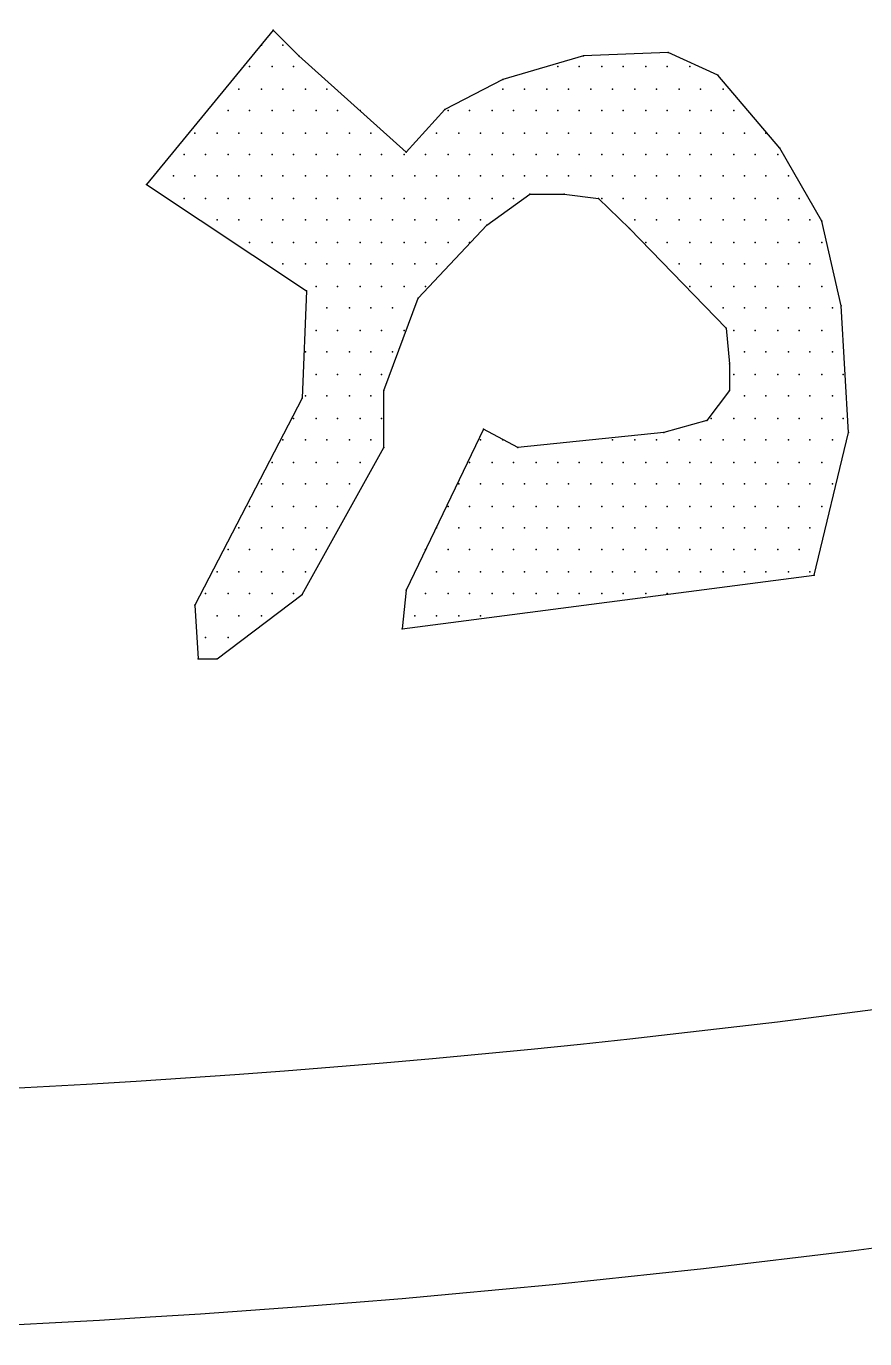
# Model space of a CAD drawing. Extents: x 199580 to 199930, y 645370 to 645670.
# Drawn here: x 199648.068 to 199649.717, y 645635.655 to 645638.237 of the extents above; entities that cross this region are included whole.
import ezdxf

# ---------------------------------------------------------------- set-up
doc = ezdxf.new("R2010")
doc.units = 0
doc.header["$LTSCALE"] = 0.2
doc.layers.add('KOTERET', color=1, linetype='Continuous')

msp = doc.modelspace()

# ---------------------------------------------------------------- linework, layer by layer
at = {"layer": 'KOTERET', "color": 1, "linetype": 'Continuous'}
for points in [[(199654.9932, 645650.0129, 0.06433), (199649.8966, 645651.419, 0.055067), (199645.3679, 645651.5541, 0.081051), (199640.018, 645650.4542, 0.05642), (199636.6294, 645648.7018, 0.170965), (199634.0241, 645645.6637, 0.076819), (199633.6272, 645643.867, 0.118306), (199634.2627, 645641.1287, 0.129737), (199636.2937, 645638.8211, 0.070189), (199640.2692, 645636.7267, 0.047922), (199643.2503, 645635.9688, 0.049022), (199647.5172, 645635.6626, 0.072792), (199653.7581, 645636.7436, 0.1248), (199657.8581, 645638.9858, 0.103709), (199660.1109, 645642.1717, 0.036886), (199660.2755, 645642.8705, 0.106536), (199660.1615, 645644.9205, 0.106243), (199658.1347, 645648.0156, 0.106919), (199654.9932, 645650.0129)], [(199643.3263, 645636.4269, 0.049045), (199647.5045, 645636.1271, 0.072972), (199653.6272, 645637.1912, 0.125195), (199657.5415, 645639.3257, 0.103069), (199659.6759, 645642.3342, 0.035565), (199659.8174, 645642.9444, 0.105225), (199659.7203, 645644.777, 0.105504), (199657.8096, 645647.6863, 0.107235), (199654.8243, 645649.5822, 0.064474), (199649.8311, 645650.9587, 0.055181), (199645.3953, 645651.0918, 0.081162), (199640.1847, 645650.0213, 0.05669), (199636.8743, 645648.307, 0.171614), (199634.4569, 645645.4969, 0.076301), (199634.0916, 645643.8501, 0.117637), (199634.6786, 645641.3377, 0.130118), (199636.5597, 645639.2032, 0.070334), (199640.4275, 645637.1637, 0.047983), (199643.3263, 645636.4269)]]:
    msp.add_lwpolyline(points, format="xyb", dxfattribs=at)
at = {"layer": 'KOTERET', "color": 2, "linetype": 'Continuous'}
for points in [[(199648.5538, 645638.2299), (199648.3047, 645637.9259)], [(199648.6045, 645638.1793), (199648.5538, 645638.2299)], [(199648.5306, 645638.2004), (199648.5306, 645638.2004)], [(199648.5728, 645638.2004), (199648.5728, 645638.2004)], [(199648.8156, 645637.9893), (199648.6045, 645638.1793)], [(199649.164, 645638.1793), (199649.0056, 645638.1328)], [(199649.3307, 645638.1856), (199649.164, 645638.1793)], [(199649.4279, 645638.1413), (199649.3307, 645638.1856)], [(199648.5074, 645638.1582), (199648.5074, 645638.1582)], [(199648.5517, 645638.1582), (199648.5517, 645638.1582)], [(199648.5939, 645638.1582), (199648.5939, 645638.1582)], [(199649.1133, 645638.1582), (199649.1133, 645638.1582)], [(199649.1555, 645638.1582), (199649.1555, 645638.1582)], [(199649.1998, 645638.1582), (199649.1998, 645638.1582)], [(199649.2421, 645638.1582), (199649.2421, 645638.1582)], [(199649.2864, 645638.1582), (199649.2864, 645638.1582)], [(199649.3286, 645638.1582), (199649.3286, 645638.1582)], [(199649.373, 645638.1582), (199649.373, 645638.1582)], [(199649.5503, 645637.9977), (199649.4279, 645638.1413)], [(199648.4862, 645638.1138), (199648.4862, 645638.1138)], [(199648.5306, 645638.1138), (199648.5306, 645638.1138)], [(199648.5728, 645638.1138), (199648.5728, 645638.1138)], [(199648.6171, 645638.1138), (199648.6171, 645638.1138)], [(199648.6594, 645638.1138), (199648.6594, 645638.1138)], [(199649.0056, 645638.1328), (199648.8916, 645638.0737)], [(199649.0056, 645638.1138), (199649.0056, 645638.1138)], [(199649.0478, 645638.1138), (199649.0478, 645638.1138)], [(199649.0922, 645638.1138), (199649.0922, 645638.1138)], [(199649.1344, 645638.1138), (199649.1344, 645638.1138)], [(199649.1787, 645638.1138), (199649.1787, 645638.1138)], [(199649.221, 645638.1138), (199649.221, 645638.1138)], [(199649.2653, 645638.1138), (199649.2653, 645638.1138)], [(199649.3075, 645638.1138), (199649.3075, 645638.1138)], [(199649.3519, 645638.1138), (199649.3519, 645638.1138)], [(199649.3941, 645638.1138), (199649.3941, 645638.1138)], [(199649.4384, 645638.1138), (199649.4384, 645638.1138)], [(199648.4651, 645638.0716), (199648.4651, 645638.0716)], [(199648.5074, 645638.0716), (199648.5074, 645638.0716)], [(199648.5517, 645638.0716), (199648.5517, 645638.0716)], [(199648.5939, 645638.0716), (199648.5939, 645638.0716)], [(199648.6383, 645638.0716), (199648.6383, 645638.0716)], [(199648.6805, 645638.0716), (199648.6805, 645638.0716)], [(199648.7248, 645638.0716), (199648.7248, 645638.0716)], [(199648.8916, 645638.0737), (199648.8156, 645637.9893)], [(199648.8979, 645638.0716), (199648.8979, 645638.0716)], [(199648.9402, 645638.0716), (199648.9402, 645638.0716)], [(199648.9845, 645638.0716), (199648.9845, 645638.0716)], [(199649.0267, 645638.0716), (199649.0267, 645638.0716)], [(199649.0711, 645638.0716), (199649.0711, 645638.0716)], [(199649.1133, 645638.0716), (199649.1133, 645638.0716)], [(199649.1555, 645638.0716), (199649.1555, 645638.0716)], [(199649.1998, 645638.0716), (199649.1998, 645638.0716)], [(199649.2421, 645638.0716), (199649.2421, 645638.0716)], [(199649.2864, 645638.0716), (199649.2864, 645638.0716)], [(199649.3286, 645638.0716), (199649.3286, 645638.0716)], [(199649.373, 645638.0716), (199649.373, 645638.0716)], [(199649.4152, 645638.0716), (199649.4152, 645638.0716)], [(199649.4595, 645638.0716), (199649.4595, 645638.0716)], [(199648.3997, 645638.0273), (199648.3997, 645638.0273)], [(199648.444, 645638.0273), (199648.444, 645638.0273)], [(199648.4862, 645638.0273), (199648.4862, 645638.0273)], [(199648.5306, 645638.0273), (199648.5306, 645638.0273)], [(199648.5728, 645638.0273), (199648.5728, 645638.0273)], [(199648.6171, 645638.0273), (199648.6171, 645638.0273)], [(199648.6594, 645638.0273), (199648.6594, 645638.0273)], [(199648.7037, 645638.0273), (199648.7037, 645638.0273)], [(199648.7459, 645638.0273), (199648.7459, 645638.0273)], [(199648.8747, 645638.0273), (199648.8747, 645638.0273)], [(199648.919, 645638.0273), (199648.919, 645638.0273)], [(199648.9613, 645638.0273), (199648.9613, 645638.0273)], [(199649.0056, 645638.0273), (199649.0056, 645638.0273)], [(199649.0478, 645638.0273), (199649.0478, 645638.0273)], [(199649.0922, 645638.0273), (199649.0922, 645638.0273)], [(199649.1344, 645638.0273), (199649.1344, 645638.0273)], [(199649.1787, 645638.0273), (199649.1787, 645638.0273)], [(199649.221, 645638.0273), (199649.221, 645638.0273)], [(199649.2653, 645638.0273), (199649.2653, 645638.0273)], [(199649.3075, 645638.0273), (199649.3075, 645638.0273)], [(199649.3519, 645638.0273), (199649.3519, 645638.0273)], [(199649.3941, 645638.0273), (199649.3941, 645638.0273)], [(199649.4384, 645638.0273), (199649.4384, 645638.0273)], [(199649.4806, 645638.0273), (199649.4806, 645638.0273)], [(199649.5229, 645638.0273), (199649.5229, 645638.0273)], [(199648.3786, 645637.985), (199648.3786, 645637.985)], [(199648.4208, 645637.985), (199648.4208, 645637.985)], [(199648.4651, 645637.985), (199648.4651, 645637.985)], [(199648.5074, 645637.985), (199648.5074, 645637.985)], [(199648.5517, 645637.985), (199648.5517, 645637.985)], [(199648.5939, 645637.985), (199648.5939, 645637.985)], [(199648.6383, 645637.985), (199648.6383, 645637.985)], [(199648.6805, 645637.985), (199648.6805, 645637.985)], [(199648.7248, 645637.985), (199648.7248, 645637.985)], [(199648.767, 645637.985), (199648.767, 645637.985)], [(199648.8114, 645637.985), (199648.8114, 645637.985)], [(199648.8536, 645637.985), (199648.8536, 645637.985)], [(199648.8979, 645637.985), (199648.8979, 645637.985)], [(199648.9402, 645637.985), (199648.9402, 645637.985)], [(199648.9845, 645637.985), (199648.9845, 645637.985)], [(199649.0267, 645637.985), (199649.0267, 645637.985)], [(199649.0711, 645637.985), (199649.0711, 645637.985)], [(199649.1133, 645637.985), (199649.1133, 645637.985)], [(199649.1555, 645637.985), (199649.1555, 645637.985)], [(199649.1998, 645637.985), (199649.1998, 645637.985)], [(199649.2421, 645637.985), (199649.2421, 645637.985)], [(199649.2864, 645637.985), (199649.2864, 645637.985)], [(199649.3286, 645637.985), (199649.3286, 645637.985)], [(199649.373, 645637.985), (199649.373, 645637.985)], [(199649.4152, 645637.985), (199649.4152, 645637.985)], [(199649.4595, 645637.985), (199649.4595, 645637.985)], [(199649.5018, 645637.985), (199649.5018, 645637.985)], [(199649.5461, 645637.985), (199649.5461, 645637.985)], [(199649.6327, 645637.8541), (199649.5503, 645637.9977)], [(199648.3575, 645637.9428), (199648.3575, 645637.9428)], [(199648.3997, 645637.9428), (199648.3997, 645637.9428)], [(199648.444, 645637.9428), (199648.444, 645637.9428)], [(199648.4862, 645637.9428), (199648.4862, 645637.9428)], [(199648.5306, 645637.9428), (199648.5306, 645637.9428)], [(199648.5728, 645637.9428), (199648.5728, 645637.9428)], [(199648.6171, 645637.9428), (199648.6171, 645637.9428)], [(199648.6594, 645637.9428), (199648.6594, 645637.9428)], [(199648.7037, 645637.9428), (199648.7037, 645637.9428)], [(199648.7459, 645637.9428), (199648.7459, 645637.9428)], [(199648.7882, 645637.9428), (199648.7882, 645637.9428)], [(199648.8325, 645637.9428), (199648.8325, 645637.9428)], [(199648.8747, 645637.9428), (199648.8747, 645637.9428)], [(199648.919, 645637.9428), (199648.919, 645637.9428)], [(199648.9613, 645637.9428), (199648.9613, 645637.9428)], [(199649.0056, 645637.9428), (199649.0056, 645637.9428)], [(199649.0478, 645637.9428), (199649.0478, 645637.9428)], [(199649.0922, 645637.9428), (199649.0922, 645637.9428)], [(199649.1344, 645637.9428), (199649.1344, 645637.9428)], [(199649.1787, 645637.9428), (199649.1787, 645637.9428)], [(199649.221, 645637.9428), (199649.221, 645637.9428)], [(199649.2653, 645637.9428), (199649.2653, 645637.9428)], [(199649.3075, 645637.9428), (199649.3075, 645637.9428)], [(199649.3519, 645637.9428), (199649.3519, 645637.9428)], [(199649.3941, 645637.9428), (199649.3941, 645637.9428)], [(199649.4384, 645637.9428), (199649.4384, 645637.9428)], [(199649.4806, 645637.9428), (199649.4806, 645637.9428)], [(199649.5229, 645637.9428), (199649.5229, 645637.9428)], [(199649.5672, 645637.9428), (199649.5672, 645637.9428)], [(199648.3047, 645637.9259), (199648.6192, 645637.7169)], [(199648.9739, 645637.8457), (199649.0584, 645637.9069)], [(199649.0584, 645637.9069), (199649.126, 645637.9069)], [(199649.126, 645637.9069), (199649.1935, 645637.8985)], [(199648.3786, 645637.8985), (199648.3786, 645637.8985)], [(199648.4208, 645637.8985), (199648.4208, 645637.8985)], [(199648.4651, 645637.8985), (199648.4651, 645637.8985)], [(199648.5074, 645637.8985), (199648.5074, 645637.8985)], [(199648.5517, 645637.8985), (199648.5517, 645637.8985)], [(199648.5939, 645637.8985), (199648.5939, 645637.8985)], [(199648.6383, 645637.8985), (199648.6383, 645637.8985)], [(199648.6805, 645637.8985), (199648.6805, 645637.8985)], [(199648.7248, 645637.8985), (199648.7248, 645637.8985)], [(199648.767, 645637.8985), (199648.767, 645637.8985)], [(199648.8114, 645637.8985), (199648.8114, 645637.8985)], [(199648.8536, 645637.8985), (199648.8536, 645637.8985)], [(199648.8979, 645637.8985), (199648.8979, 645637.8985)], [(199648.9402, 645637.8985), (199648.9402, 645637.8985)], [(199648.9845, 645637.8985), (199648.9845, 645637.8985)], [(199649.0267, 645637.8985), (199649.0267, 645637.8985)], [(199649.1935, 645637.8985), (199649.2547, 645637.8394)], [(199649.1998, 645637.8985), (199649.1998, 645637.8985)], [(199649.2421, 645637.8985), (199649.2421, 645637.8985)], [(199649.2864, 645637.8985), (199649.2864, 645637.8985)], [(199649.3286, 645637.8985), (199649.3286, 645637.8985)], [(199649.373, 645637.8985), (199649.373, 645637.8985)], [(199649.4152, 645637.8985), (199649.4152, 645637.8985)], [(199649.4595, 645637.8985), (199649.4595, 645637.8985)], [(199649.5018, 645637.8985), (199649.5018, 645637.8985)], [(199649.5461, 645637.8985), (199649.5461, 645637.8985)], [(199649.5883, 645637.8985), (199649.5883, 645637.8985)], [(199648.444, 645637.8562), (199648.444, 645637.8562)], [(199648.4862, 645637.8562), (199648.4862, 645637.8562)], [(199648.5306, 645637.8562), (199648.5306, 645637.8562)], [(199648.5728, 645637.8562), (199648.5728, 645637.8562)], [(199648.6171, 645637.8562), (199648.6171, 645637.8562)], [(199648.6594, 645637.8562), (199648.6594, 645637.8562)], [(199648.7037, 645637.8562), (199648.7037, 645637.8562)], [(199648.7459, 645637.8562), (199648.7459, 645637.8562)], [(199648.7882, 645637.8562), (199648.7882, 645637.8562)], [(199648.8325, 645637.8562), (199648.8325, 645637.8562)], [(199648.8747, 645637.8562), (199648.8747, 645637.8562)], [(199648.919, 645637.8562), (199648.919, 645637.8562)], [(199648.9613, 645637.8562), (199648.9613, 645637.8562)], [(199649.2653, 645637.8562), (199649.2653, 645637.8562)], [(199649.3075, 645637.8562), (199649.3075, 645637.8562)], [(199649.3519, 645637.8562), (199649.3519, 645637.8562)], [(199649.3941, 645637.8562), (199649.3941, 645637.8562)], [(199649.4384, 645637.8562), (199649.4384, 645637.8562)], [(199649.4806, 645637.8562), (199649.4806, 645637.8562)], [(199649.5229, 645637.8562), (199649.5229, 645637.8562)], [(199649.5672, 645637.8562), (199649.5672, 645637.8562)], [(199649.6094, 645637.8562), (199649.6094, 645637.8562)], [(199649.6707, 645637.6873), (199649.6327, 645637.8541)], [(199648.8388, 645637.7021), (199648.9739, 645637.8457)], [(199649.2547, 645637.8394), (199649.4448, 645637.643)], [(199648.5074, 645637.8119), (199648.5074, 645637.8119)], [(199648.5517, 645637.8119), (199648.5517, 645637.8119)], [(199648.5939, 645637.8119), (199648.5939, 645637.8119)], [(199648.6383, 645637.8119), (199648.6383, 645637.8119)], [(199648.6805, 645637.8119), (199648.6805, 645637.8119)], [(199648.7248, 645637.8119), (199648.7248, 645637.8119)], [(199648.767, 645637.8119), (199648.767, 645637.8119)], [(199648.8114, 645637.8119), (199648.8114, 645637.8119)], [(199648.8536, 645637.8119), (199648.8536, 645637.8119)], [(199648.8979, 645637.8119), (199648.8979, 645637.8119)], [(199648.9402, 645637.8119), (199648.9402, 645637.8119)], [(199649.2864, 645637.8119), (199649.2864, 645637.8119)], [(199649.3286, 645637.8119), (199649.3286, 645637.8119)], [(199649.373, 645637.8119), (199649.373, 645637.8119)], [(199649.4152, 645637.8119), (199649.4152, 645637.8119)], [(199649.4595, 645637.8119), (199649.4595, 645637.8119)], [(199649.5018, 645637.8119), (199649.5018, 645637.8119)], [(199649.5461, 645637.8119), (199649.5461, 645637.8119)], [(199649.5883, 645637.8119), (199649.5883, 645637.8119)], [(199649.6327, 645637.8119), (199649.6327, 645637.8119)], [(199648.5728, 645637.7697), (199648.5728, 645637.7697)], [(199648.6171, 645637.7697), (199648.6171, 645637.7697)], [(199648.6594, 645637.7697), (199648.6594, 645637.7697)], [(199648.7037, 645637.7697), (199648.7037, 645637.7697)], [(199648.7459, 645637.7697), (199648.7459, 645637.7697)], [(199648.7882, 645637.7697), (199648.7882, 645637.7697)], [(199648.8325, 645637.7697), (199648.8325, 645637.7697)], [(199648.8747, 645637.7697), (199648.8747, 645637.7697)], [(199649.3519, 645637.7697), (199649.3519, 645637.7697)], [(199649.3941, 645637.7697), (199649.3941, 645637.7697)], [(199649.4384, 645637.7697), (199649.4384, 645637.7697)], [(199649.4806, 645637.7697), (199649.4806, 645637.7697)], [(199649.5229, 645637.7697), (199649.5229, 645637.7697)], [(199649.5672, 645637.7697), (199649.5672, 645637.7697)], [(199649.6094, 645637.7697), (199649.6094, 645637.7697)], [(199648.6383, 645637.7253), (199648.6383, 645637.7253)], [(199648.6805, 645637.7253), (199648.6805, 645637.7253)], [(199648.7248, 645637.7253), (199648.7248, 645637.7253)], [(199648.767, 645637.7253), (199648.767, 645637.7253)], [(199648.8114, 645637.7253), (199648.8114, 645637.7253)], [(199648.8536, 645637.7253), (199648.8536, 645637.7253)], [(199649.373, 645637.7253), (199649.373, 645637.7253)], [(199649.4152, 645637.7253), (199649.4152, 645637.7253)], [(199649.4595, 645637.7253), (199649.4595, 645637.7253)], [(199649.5018, 645637.7253), (199649.5018, 645637.7253)], [(199649.5461, 645637.7253), (199649.5461, 645637.7253)], [(199649.5883, 645637.7253), (199649.5883, 645637.7253)], [(199649.6327, 645637.7253), (199649.6327, 645637.7253)], [(199648.6192, 645637.7169), (199648.6108, 645637.5058)], [(199648.7713, 645637.5206), (199648.8388, 645637.7021)], [(199648.6594, 645637.6831), (199648.6594, 645637.6831)], [(199648.7037, 645637.6831), (199648.7037, 645637.6831)], [(199648.7459, 645637.6831), (199648.7459, 645637.6831)], [(199648.7882, 645637.6831), (199648.7882, 645637.6831)], [(199649.4384, 645637.6831), (199649.4384, 645637.6831)], [(199649.4806, 645637.6831), (199649.4806, 645637.6831)], [(199649.5229, 645637.6831), (199649.5229, 645637.6831)], [(199649.5672, 645637.6831), (199649.5672, 645637.6831)], [(199649.6094, 645637.6831), (199649.6094, 645637.6831)], [(199649.6538, 645637.6831), (199649.6538, 645637.6831)], [(199649.6854, 645637.4382), (199649.6707, 645637.6873)], [(199648.6383, 645637.6388), (199648.6383, 645637.6388)], [(199648.6805, 645637.6388), (199648.6805, 645637.6388)], [(199648.7248, 645637.6388), (199648.7248, 645637.6388)], [(199648.767, 645637.6388), (199648.767, 645637.6388)], [(199648.8114, 645637.6388), (199648.8114, 645637.6388)], [(199649.4448, 645637.643), (199649.4511, 645637.5733)], [(199649.4595, 645637.6388), (199649.4595, 645637.6388)], [(199649.5018, 645637.6388), (199649.5018, 645637.6388)], [(199649.5461, 645637.6388), (199649.5461, 645637.6388)], [(199649.5883, 645637.6388), (199649.5883, 645637.6388)], [(199649.6327, 645637.6388), (199649.6327, 645637.6388)], [(199648.6171, 645637.5966), (199648.6171, 645637.5966)], [(199648.6594, 645637.5966), (199648.6594, 645637.5966)], [(199648.7037, 645637.5966), (199648.7037, 645637.5966)], [(199648.7459, 645637.5966), (199648.7459, 645637.5966)], [(199648.7882, 645637.5966), (199648.7882, 645637.5966)], [(199649.4806, 645637.5966), (199649.4806, 645637.5966)], [(199649.5229, 645637.5966), (199649.5229, 645637.5966)], [(199649.5672, 645637.5966), (199649.5672, 645637.5966)], [(199649.6094, 645637.5966), (199649.6094, 645637.5966)], [(199649.6538, 645637.5966), (199649.6538, 645637.5966)], [(199649.4511, 645637.5733), (199649.4511, 645637.5206)], [(199648.6383, 645637.5522), (199648.6383, 645637.5522)], [(199648.6805, 645637.5522), (199648.6805, 645637.5522)], [(199648.7248, 645637.5522), (199648.7248, 645637.5522)], [(199648.767, 645637.5522), (199648.767, 645637.5522)], [(199649.4595, 645637.5522), (199649.4595, 645637.5522)], [(199649.5018, 645637.5522), (199649.5018, 645637.5522)], [(199649.5461, 645637.5522), (199649.5461, 645637.5522)], [(199649.5883, 645637.5522), (199649.5883, 645637.5522)], [(199649.6327, 645637.5522), (199649.6327, 645637.5522)], [(199649.6749, 645637.5522), (199649.6749, 645637.5522)], [(199648.7713, 645637.4087), (199648.7713, 645637.5206)], [(199649.4511, 645637.5206), (199649.4068, 645637.4614)], [(199648.6108, 645637.5058), (199648.3997, 645637.0983)], [(199648.6171, 645637.51), (199648.6171, 645637.51)], [(199648.6594, 645637.51), (199648.6594, 645637.51)], [(199648.7037, 645637.51), (199648.7037, 645637.51)], [(199648.7459, 645637.51), (199648.7459, 645637.51)], [(199649.4806, 645637.51), (199649.4806, 645637.51)], [(199649.5229, 645637.51), (199649.5229, 645637.51)], [(199649.5672, 645637.51), (199649.5672, 645637.51)], [(199649.6094, 645637.51), (199649.6094, 645637.51)], [(199649.6538, 645637.51), (199649.6538, 645637.51)], [(199648.5939, 645637.4657), (199648.5939, 645637.4657)], [(199648.6383, 645637.4657), (199648.6383, 645637.4657)], [(199648.6805, 645637.4657), (199648.6805, 645637.4657)], [(199648.7248, 645637.4657), (199648.7248, 645637.4657)], [(199648.767, 645637.4657), (199648.767, 645637.4657)], [(199649.4152, 645637.4657), (199649.4152, 645637.4657)], [(199649.4595, 645637.4657), (199649.4595, 645637.4657)], [(199649.5018, 645637.4657), (199649.5018, 645637.4657)], [(199649.5461, 645637.4657), (199649.5461, 645637.4657)], [(199649.5883, 645637.4657), (199649.5883, 645637.4657)], [(199649.6327, 645637.4657), (199649.6327, 645637.4657)], [(199649.6749, 645637.4657), (199649.6749, 645637.4657)], [(199648.9676, 645637.4445), (199648.8156, 645637.1279)], [(199649.0352, 645637.4087), (199648.9676, 645637.4445)], [(199649.4068, 645637.4614), (199649.3223, 645637.4382)], [(199648.5728, 645637.4234), (199648.5728, 645637.4234)], [(199648.6171, 645637.4234), (199648.6171, 645637.4234)], [(199648.6594, 645637.4234), (199648.6594, 645637.4234)], [(199648.7037, 645637.4234), (199648.7037, 645637.4234)], [(199648.7459, 645637.4234), (199648.7459, 645637.4234)], [(199648.9613, 645637.4234), (199648.9613, 645637.4234)], [(199649.0056, 645637.4234), (199649.0056, 645637.4234)], [(199649.3223, 645637.4382), (199649.0352, 645637.4087)], [(199649.221, 645637.4234), (199649.221, 645637.4234)], [(199649.2653, 645637.4234), (199649.2653, 645637.4234)], [(199649.3075, 645637.4234), (199649.3075, 645637.4234)], [(199649.3519, 645637.4234), (199649.3519, 645637.4234)], [(199649.3941, 645637.4234), (199649.3941, 645637.4234)], [(199649.4384, 645637.4234), (199649.4384, 645637.4234)], [(199649.4806, 645637.4234), (199649.4806, 645637.4234)], [(199649.5229, 645637.4234), (199649.5229, 645637.4234)], [(199649.5672, 645637.4234), (199649.5672, 645637.4234)], [(199649.6094, 645637.4234), (199649.6094, 645637.4234)], [(199649.6179, 645637.1574), (199649.6854, 645637.4382)], [(199649.6538, 645637.4234), (199649.6538, 645637.4234)], [(199648.6108, 645637.1194), (199648.7713, 645637.4087)], [(199648.5517, 645637.3791), (199648.5517, 645637.3791)], [(199648.5939, 645637.3791), (199648.5939, 645637.3791)], [(199648.6383, 645637.3791), (199648.6383, 645637.3791)], [(199648.6805, 645637.3791), (199648.6805, 645637.3791)], [(199648.7248, 645637.3791), (199648.7248, 645637.3791)], [(199648.9402, 645637.3791), (199648.9402, 645637.3791)], [(199648.9845, 645637.3791), (199648.9845, 645637.3791)], [(199649.0267, 645637.3791), (199649.0267, 645637.3791)], [(199649.0711, 645637.3791), (199649.0711, 645637.3791)], [(199649.1133, 645637.3791), (199649.1133, 645637.3791)], [(199649.1555, 645637.3791), (199649.1555, 645637.3791)], [(199649.1998, 645637.3791), (199649.1998, 645637.3791)], [(199649.2421, 645637.3791), (199649.2421, 645637.3791)], [(199649.2864, 645637.3791), (199649.2864, 645637.3791)], [(199649.3286, 645637.3791), (199649.3286, 645637.3791)], [(199649.373, 645637.3791), (199649.373, 645637.3791)], [(199649.4152, 645637.3791), (199649.4152, 645637.3791)], [(199649.4595, 645637.3791), (199649.4595, 645637.3791)], [(199649.5018, 645637.3791), (199649.5018, 645637.3791)], [(199649.5461, 645637.3791), (199649.5461, 645637.3791)], [(199649.5883, 645637.3791), (199649.5883, 645637.3791)], [(199649.6327, 645637.3791), (199649.6327, 645637.3791)], [(199648.5306, 645637.3369), (199648.5306, 645637.3369)], [(199648.5728, 645637.3369), (199648.5728, 645637.3369)], [(199648.6171, 645637.3369), (199648.6171, 645637.3369)], [(199648.6594, 645637.3369), (199648.6594, 645637.3369)], [(199648.7037, 645637.3369), (199648.7037, 645637.3369)], [(199648.919, 645637.3369), (199648.919, 645637.3369)], [(199648.9613, 645637.3369), (199648.9613, 645637.3369)], [(199649.0056, 645637.3369), (199649.0056, 645637.3369)], [(199649.0478, 645637.3369), (199649.0478, 645637.3369)], [(199649.0922, 645637.3369), (199649.0922, 645637.3369)], [(199649.1344, 645637.3369), (199649.1344, 645637.3369)], [(199649.1787, 645637.3369), (199649.1787, 645637.3369)], [(199649.221, 645637.3369), (199649.221, 645637.3369)], [(199649.2653, 645637.3369), (199649.2653, 645637.3369)], [(199649.3075, 645637.3369), (199649.3075, 645637.3369)], [(199649.3519, 645637.3369), (199649.3519, 645637.3369)], [(199649.3941, 645637.3369), (199649.3941, 645637.3369)], [(199649.4384, 645637.3369), (199649.4384, 645637.3369)], [(199649.4806, 645637.3369), (199649.4806, 645637.3369)], [(199649.5229, 645637.3369), (199649.5229, 645637.3369)], [(199649.5672, 645637.3369), (199649.5672, 645637.3369)], [(199649.6094, 645637.3369), (199649.6094, 645637.3369)], [(199649.6538, 645637.3369), (199649.6538, 645637.3369)], [(199648.5074, 645637.2925), (199648.5074, 645637.2925)], [(199648.5517, 645637.2925), (199648.5517, 645637.2925)], [(199648.5939, 645637.2925), (199648.5939, 645637.2925)], [(199648.6383, 645637.2925), (199648.6383, 645637.2925)], [(199648.6805, 645637.2925), (199648.6805, 645637.2925)], [(199648.8979, 645637.2925), (199648.8979, 645637.2925)], [(199648.9402, 645637.2925), (199648.9402, 645637.2925)], [(199648.9845, 645637.2925), (199648.9845, 645637.2925)], [(199649.0267, 645637.2925), (199649.0267, 645637.2925)], [(199649.0711, 645637.2925), (199649.0711, 645637.2925)], [(199649.1133, 645637.2925), (199649.1133, 645637.2925)], [(199649.1555, 645637.2925), (199649.1555, 645637.2925)], [(199649.1998, 645637.2925), (199649.1998, 645637.2925)], [(199649.2421, 645637.2925), (199649.2421, 645637.2925)], [(199649.2864, 645637.2925), (199649.2864, 645637.2925)], [(199649.3286, 645637.2925), (199649.3286, 645637.2925)], [(199649.373, 645637.2925), (199649.373, 645637.2925)], [(199649.4152, 645637.2925), (199649.4152, 645637.2925)], [(199649.4595, 645637.2925), (199649.4595, 645637.2925)], [(199649.5018, 645637.2925), (199649.5018, 645637.2925)], [(199649.5461, 645637.2925), (199649.5461, 645637.2925)], [(199649.5883, 645637.2925), (199649.5883, 645637.2925)], [(199649.6327, 645637.2925), (199649.6327, 645637.2925)], [(199648.4862, 645637.2503), (199648.4862, 645637.2503)], [(199648.5306, 645637.2503), (199648.5306, 645637.2503)], [(199648.5728, 645637.2503), (199648.5728, 645637.2503)], [(199648.6171, 645637.2503), (199648.6171, 645637.2503)], [(199648.6594, 645637.2503), (199648.6594, 645637.2503)], [(199648.8747, 645637.2503), (199648.8747, 645637.2503)], [(199648.919, 645637.2503), (199648.919, 645637.2503)], [(199648.9613, 645637.2503), (199648.9613, 645637.2503)], [(199649.0056, 645637.2503), (199649.0056, 645637.2503)], [(199649.0478, 645637.2503), (199649.0478, 645637.2503)], [(199649.0922, 645637.2503), (199649.0922, 645637.2503)], [(199649.1344, 645637.2503), (199649.1344, 645637.2503)], [(199649.1787, 645637.2503), (199649.1787, 645637.2503)], [(199649.221, 645637.2503), (199649.221, 645637.2503)], [(199649.2653, 645637.2503), (199649.2653, 645637.2503)], [(199649.3075, 645637.2503), (199649.3075, 645637.2503)], [(199649.3519, 645637.2503), (199649.3519, 645637.2503)], [(199649.3941, 645637.2503), (199649.3941, 645637.2503)], [(199649.4384, 645637.2503), (199649.4384, 645637.2503)], [(199649.4806, 645637.2503), (199649.4806, 645637.2503)], [(199649.5229, 645637.2503), (199649.5229, 645637.2503)], [(199649.5672, 645637.2503), (199649.5672, 645637.2503)], [(199649.6094, 645637.2503), (199649.6094, 645637.2503)], [(199648.4651, 645637.2081), (199648.4651, 645637.2081)], [(199648.5074, 645637.2081), (199648.5074, 645637.2081)], [(199648.5517, 645637.2081), (199648.5517, 645637.2081)], [(199648.5939, 645637.2081), (199648.5939, 645637.2081)], [(199648.6383, 645637.2081), (199648.6383, 645637.2081)], [(199648.8536, 645637.2081), (199648.8536, 645637.2081)], [(199648.8979, 645637.2081), (199648.8979, 645637.2081)], [(199648.9402, 645637.2081), (199648.9402, 645637.2081)], [(199648.9845, 645637.2081), (199648.9845, 645637.2081)], [(199649.0267, 645637.2081), (199649.0267, 645637.2081)], [(199649.0711, 645637.2081), (199649.0711, 645637.2081)], [(199649.1133, 645637.2081), (199649.1133, 645637.2081)], [(199649.1555, 645637.2081), (199649.1555, 645637.2081)], [(199649.1998, 645637.2081), (199649.1998, 645637.2081)], [(199649.2421, 645637.2081), (199649.2421, 645637.2081)], [(199649.2864, 645637.2081), (199649.2864, 645637.2081)], [(199649.3286, 645637.2081), (199649.3286, 645637.2081)], [(199649.373, 645637.2081), (199649.373, 645637.2081)], [(199649.4152, 645637.2081), (199649.4152, 645637.2081)], [(199649.4595, 645637.2081), (199649.4595, 645637.2081)], [(199649.5018, 645637.2081), (199649.5018, 645637.2081)], [(199649.5461, 645637.2081), (199649.5461, 645637.2081)], [(199649.5883, 645637.2081), (199649.5883, 645637.2081)], [(199648.444, 645637.1637), (199648.444, 645637.1637)], [(199648.4862, 645637.1637), (199648.4862, 645637.1637)], [(199648.5306, 645637.1637), (199648.5306, 645637.1637)], [(199648.5728, 645637.1637), (199648.5728, 645637.1637)], [(199648.6171, 645637.1637), (199648.6171, 645637.1637)], [(199648.8072, 645637.0519), (199649.6179, 645637.1574)], [(199648.8747, 645637.1637), (199648.8747, 645637.1637)], [(199648.919, 645637.1637), (199648.919, 645637.1637)], [(199648.9613, 645637.1637), (199648.9613, 645637.1637)], [(199649.0056, 645637.1637), (199649.0056, 645637.1637)], [(199649.0478, 645637.1637), (199649.0478, 645637.1637)], [(199649.0922, 645637.1637), (199649.0922, 645637.1637)], [(199649.1344, 645637.1637), (199649.1344, 645637.1637)], [(199649.1787, 645637.1637), (199649.1787, 645637.1637)], [(199649.221, 645637.1637), (199649.221, 645637.1637)], [(199649.2653, 645637.1637), (199649.2653, 645637.1637)], [(199649.3075, 645637.1637), (199649.3075, 645637.1637)], [(199649.3519, 645637.1637), (199649.3519, 645637.1637)], [(199649.3941, 645637.1637), (199649.3941, 645637.1637)], [(199649.4384, 645637.1637), (199649.4384, 645637.1637)], [(199649.4806, 645637.1637), (199649.4806, 645637.1637)], [(199649.5229, 645637.1637), (199649.5229, 645637.1637)], [(199649.5672, 645637.1637), (199649.5672, 645637.1637)], [(199649.6094, 645637.1637), (199649.6094, 645637.1637)], [(199648.4208, 645637.1215), (199648.4208, 645637.1215)], [(199648.444, 645636.9927), (199648.6108, 645637.1194)], [(199648.4651, 645637.1215), (199648.4651, 645637.1215)], [(199648.5074, 645637.1215), (199648.5074, 645637.1215)], [(199648.5517, 645637.1215), (199648.5517, 645637.1215)], [(199648.5939, 645637.1215), (199648.5939, 645637.1215)], [(199648.8156, 645637.1279), (199648.8072, 645637.0519)], [(199648.8536, 645637.1215), (199648.8536, 645637.1215)], [(199648.8979, 645637.1215), (199648.8979, 645637.1215)], [(199648.9402, 645637.1215), (199648.9402, 645637.1215)], [(199648.9845, 645637.1215), (199648.9845, 645637.1215)], [(199649.0267, 645637.1215), (199649.0267, 645637.1215)], [(199649.0711, 645637.1215), (199649.0711, 645637.1215)], [(199649.1133, 645637.1215), (199649.1133, 645637.1215)], [(199649.1555, 645637.1215), (199649.1555, 645637.1215)], [(199649.1998, 645637.1215), (199649.1998, 645637.1215)], [(199649.2421, 645637.1215), (199649.2421, 645637.1215)], [(199649.2864, 645637.1215), (199649.2864, 645637.1215)], [(199649.3286, 645637.1215), (199649.3286, 645637.1215)], [(199648.3997, 645637.0983), (199648.406, 645636.9927)], [(199648.444, 645637.0772), (199648.444, 645637.0772)], [(199648.4862, 645637.0772), (199648.4862, 645637.0772)], [(199648.5306, 645637.0772), (199648.5306, 645637.0772)], [(199648.8325, 645637.0772), (199648.8325, 645637.0772)], [(199648.8747, 645637.0772), (199648.8747, 645637.0772)], [(199648.919, 645637.0772), (199648.919, 645637.0772)], [(199648.9613, 645637.0772), (199648.9613, 645637.0772)], [(199648.4208, 645637.035), (199648.4208, 645637.035)], [(199648.4651, 645637.035), (199648.4651, 645637.035)], [(199648.406, 645636.9927), (199648.444, 645636.9927)]]:
    msp.add_lwpolyline(points, dxfattribs=at)
at = {"layer": 'KOTERET', "color": 1}
for p in [(199648.5538, 645638.2299), (199648.5538, 645638.2299), (199648.5306, 645638.2004), (199648.5306, 645638.2004), (199648.5728, 645638.2004), (199648.5728, 645638.2004), (199648.6045, 645638.1793), (199648.6045, 645638.1793), (199649.164, 645638.1793), (199649.164, 645638.1793), (199649.3307, 645638.1856), (199649.3307, 645638.1856), (199648.5074, 645638.1582), (199648.5074, 645638.1582), (199648.5517, 645638.1582), (199648.5517, 645638.1582), (199648.5939, 645638.1582), (199648.5939, 645638.1582), (199649.1133, 645638.1582), (199649.1133, 645638.1582), (199649.1555, 645638.1582), (199649.1555, 645638.1582), (199649.1998, 645638.1582), (199649.1998, 645638.1582), (199649.2421, 645638.1582), (199649.2421, 645638.1582), (199649.2864, 645638.1582), (199649.2864, 645638.1582), (199649.3286, 645638.1582), (199649.3286, 645638.1582), (199649.373, 645638.1582), (199649.373, 645638.1582), (199649.4279, 645638.1413), (199649.4279, 645638.1413), (199648.4862, 645638.1138), (199648.4862, 645638.1138), (199648.5306, 645638.1138), (199648.5306, 645638.1138), (199648.5728, 645638.1138), (199648.5728, 645638.1138), (199648.6171, 645638.1138), (199648.6171, 645638.1138), (199648.6594, 645638.1138), (199648.6594, 645638.1138), (199649.0056, 645638.1328), (199649.0056, 645638.1328), (199649.0056, 645638.1138), (199649.0056, 645638.1138), (199649.0478, 645638.1138), (199649.0478, 645638.1138), (199649.0922, 645638.1138), (199649.0922, 645638.1138), (199649.1344, 645638.1138), (199649.1344, 645638.1138), (199649.1787, 645638.1138), (199649.1787, 645638.1138), (199649.221, 645638.1138), (199649.221, 645638.1138), (199649.2653, 645638.1138), (199649.2653, 645638.1138), (199649.3075, 645638.1138), (199649.3075, 645638.1138), (199649.3519, 645638.1138), (199649.3519, 645638.1138), (199649.3941, 645638.1138), (199649.3941, 645638.1138), (199649.4384, 645638.1138), (199649.4384, 645638.1138), (199648.4651, 645638.0716), (199648.4651, 645638.0716), (199648.5074, 645638.0716), (199648.5074, 645638.0716), (199648.5517, 645638.0716), (199648.5517, 645638.0716), (199648.5939, 645638.0716), (199648.5939, 645638.0716), (199648.6383, 645638.0716), (199648.6383, 645638.0716), (199648.6805, 645638.0716), (199648.6805, 645638.0716), (199648.7248, 645638.0716), (199648.7248, 645638.0716), (199648.8916, 645638.0737), (199648.8916, 645638.0737), (199648.8979, 645638.0716), (199648.8979, 645638.0716), (199648.9402, 645638.0716), (199648.9402, 645638.0716), (199648.9845, 645638.0716), (199648.9845, 645638.0716), (199649.0267, 645638.0716), (199649.0267, 645638.0716), (199649.0711, 645638.0716), (199649.0711, 645638.0716), (199649.1133, 645638.0716), (199649.1133, 645638.0716), (199649.1555, 645638.0716), (199649.1555, 645638.0716), (199649.1998, 645638.0716), (199649.1998, 645638.0716), (199649.2421, 645638.0716), (199649.2421, 645638.0716), (199649.2864, 645638.0716), (199649.2864, 645638.0716), (199649.3286, 645638.0716), (199649.3286, 645638.0716), (199649.373, 645638.0716), (199649.373, 645638.0716), (199649.4152, 645638.0716), (199649.4152, 645638.0716), (199649.4595, 645638.0716), (199649.4595, 645638.0716), (199648.3997, 645638.0273), (199648.3997, 645638.0273), (199648.444, 645638.0273), (199648.444, 645638.0273), (199648.4862, 645638.0273), (199648.4862, 645638.0273), (199648.5306, 645638.0273), (199648.5306, 645638.0273), (199648.5728, 645638.0273), (199648.5728, 645638.0273), (199648.6171, 645638.0273), (199648.6171, 645638.0273), (199648.6594, 645638.0273), (199648.6594, 645638.0273), (199648.7037, 645638.0273), (199648.7037, 645638.0273), (199648.7459, 645638.0273), (199648.7459, 645638.0273), (199648.8747, 645638.0273), (199648.8747, 645638.0273), (199648.919, 645638.0273), (199648.919, 645638.0273), (199648.9613, 645638.0273), (199648.9613, 645638.0273), (199649.0056, 645638.0273), (199649.0056, 645638.0273), (199649.0478, 645638.0273), (199649.0478, 645638.0273), (199649.0922, 645638.0273), (199649.0922, 645638.0273), (199649.1344, 645638.0273), (199649.1344, 645638.0273), (199649.1787, 645638.0273), (199649.1787, 645638.0273), (199649.221, 645638.0273), (199649.221, 645638.0273), (199649.2653, 645638.0273), (199649.2653, 645638.0273), (199649.3075, 645638.0273), (199649.3075, 645638.0273), (199649.3519, 645638.0273), (199649.3519, 645638.0273), (199649.3941, 645638.0273), (199649.3941, 645638.0273), (199649.4384, 645638.0273), (199649.4384, 645638.0273), (199649.4806, 645638.0273), (199649.4806, 645638.0273), (199649.5229, 645638.0273), (199649.5229, 645638.0273), (199648.3786, 645637.985), (199648.3786, 645637.985), (199648.4208, 645637.985), (199648.4208, 645637.985), (199648.4651, 645637.985), (199648.4651, 645637.985), (199648.5074, 645637.985), (199648.5074, 645637.985), (199648.5517, 645637.985), (199648.5517, 645637.985), (199648.5939, 645637.985), (199648.5939, 645637.985), (199648.6383, 645637.985), (199648.6383, 645637.985), (199648.6805, 645637.985), (199648.6805, 645637.985), (199648.7248, 645637.985), (199648.7248, 645637.985), (199648.767, 645637.985), (199648.767, 645637.985), (199648.8114, 645637.985), (199648.8114, 645637.985), (199648.8156, 645637.9893), (199648.8156, 645637.9893), (199648.8536, 645637.985), (199648.8536, 645637.985), (199648.8979, 645637.985), (199648.8979, 645637.985), (199648.9402, 645637.985), (199648.9402, 645637.985), (199648.9845, 645637.985), (199648.9845, 645637.985), (199649.0267, 645637.985), (199649.0267, 645637.985), (199649.0711, 645637.985), (199649.0711, 645637.985), (199649.1133, 645637.985), (199649.1133, 645637.985), (199649.1555, 645637.985), (199649.1555, 645637.985), (199649.1998, 645637.985), (199649.1998, 645637.985), (199649.2421, 645637.985), (199649.2421, 645637.985), (199649.2864, 645637.985), (199649.2864, 645637.985), (199649.3286, 645637.985), (199649.3286, 645637.985), (199649.373, 645637.985), (199649.373, 645637.985), (199649.4152, 645637.985), (199649.4152, 645637.985), (199649.4595, 645637.985), (199649.4595, 645637.985), (199649.5018, 645637.985), (199649.5018, 645637.985), (199649.5461, 645637.985), (199649.5461, 645637.985), (199649.5503, 645637.9977), (199649.5503, 645637.9977), (199648.3575, 645637.9428), (199648.3575, 645637.9428), (199648.3997, 645637.9428), (199648.3997, 645637.9428), (199648.444, 645637.9428), (199648.444, 645637.9428), (199648.4862, 645637.9428), (199648.4862, 645637.9428), (199648.5306, 645637.9428), (199648.5306, 645637.9428), (199648.5728, 645637.9428), (199648.5728, 645637.9428), (199648.6171, 645637.9428), (199648.6171, 645637.9428), (199648.6594, 645637.9428), (199648.6594, 645637.9428), (199648.7037, 645637.9428), (199648.7037, 645637.9428), (199648.7459, 645637.9428), (199648.7459, 645637.9428), (199648.7882, 645637.9428), (199648.7882, 645637.9428), (199648.8325, 645637.9428), (199648.8325, 645637.9428), (199648.8747, 645637.9428), (199648.8747, 645637.9428), (199648.919, 645637.9428), (199648.919, 645637.9428), (199648.9613, 645637.9428), (199648.9613, 645637.9428), (199649.0056, 645637.9428), (199649.0056, 645637.9428), (199649.0478, 645637.9428), (199649.0478, 645637.9428), (199649.0922, 645637.9428), (199649.0922, 645637.9428), (199649.1344, 645637.9428), (199649.1344, 645637.9428), (199649.1787, 645637.9428), (199649.1787, 645637.9428), (199649.221, 645637.9428), (199649.221, 645637.9428), (199649.2653, 645637.9428), (199649.2653, 645637.9428), (199649.3075, 645637.9428), (199649.3075, 645637.9428), (199649.3519, 645637.9428), (199649.3519, 645637.9428), (199649.3941, 645637.9428), (199649.3941, 645637.9428), (199649.4384, 645637.9428), (199649.4384, 645637.9428), (199649.4806, 645637.9428), (199649.4806, 645637.9428), (199649.5229, 645637.9428), (199649.5229, 645637.9428), (199649.5672, 645637.9428), (199649.5672, 645637.9428), (199648.3047, 645637.9259), (199648.3047, 645637.9259), (199649.0584, 645637.9069), (199649.0584, 645637.9069), (199649.126, 645637.9069), (199649.126, 645637.9069), (199648.3786, 645637.8985), (199648.3786, 645637.8985), (199648.4208, 645637.8985), (199648.4208, 645637.8985), (199648.4651, 645637.8985), (199648.4651, 645637.8985), (199648.5074, 645637.8985), (199648.5074, 645637.8985), (199648.5517, 645637.8985), (199648.5517, 645637.8985), (199648.5939, 645637.8985), (199648.5939, 645637.8985), (199648.6383, 645637.8985), (199648.6383, 645637.8985), (199648.6805, 645637.8985), (199648.6805, 645637.8985), (199648.7248, 645637.8985), (199648.7248, 645637.8985), (199648.767, 645637.8985), (199648.767, 645637.8985), (199648.8114, 645637.8985), (199648.8114, 645637.8985), (199648.8536, 645637.8985), (199648.8536, 645637.8985), (199648.8979, 645637.8985), (199648.8979, 645637.8985), (199648.9402, 645637.8985), (199648.9402, 645637.8985), (199648.9845, 645637.8985), (199648.9845, 645637.8985), (199649.0267, 645637.8985), (199649.0267, 645637.8985), (199649.1935, 645637.8985), (199649.1935, 645637.8985), (199649.1998, 645637.8985), (199649.1998, 645637.8985), (199649.2421, 645637.8985), (199649.2421, 645637.8985), (199649.2864, 645637.8985), (199649.2864, 645637.8985), (199649.3286, 645637.8985), (199649.3286, 645637.8985), (199649.373, 645637.8985), (199649.373, 645637.8985), (199649.4152, 645637.8985), (199649.4152, 645637.8985), (199649.4595, 645637.8985), (199649.4595, 645637.8985), (199649.5018, 645637.8985), (199649.5018, 645637.8985), (199649.5461, 645637.8985), (199649.5461, 645637.8985), (199649.5883, 645637.8985), (199649.5883, 645637.8985), (199648.444, 645637.8562), (199648.444, 645637.8562), (199648.4862, 645637.8562), (199648.4862, 645637.8562), (199648.5306, 645637.8562), (199648.5306, 645637.8562), (199648.5728, 645637.8562), (199648.5728, 645637.8562), (199648.6171, 645637.8562), (199648.6171, 645637.8562), (199648.6594, 645637.8562), (199648.6594, 645637.8562), (199648.7037, 645637.8562), (199648.7037, 645637.8562), (199648.7459, 645637.8562), (199648.7459, 645637.8562), (199648.7882, 645637.8562), (199648.7882, 645637.8562), (199648.8325, 645637.8562), (199648.8325, 645637.8562), (199648.8747, 645637.8562), (199648.8747, 645637.8562), (199648.919, 645637.8562), (199648.919, 645637.8562), (199648.9613, 645637.8562), (199648.9613, 645637.8562), (199649.2653, 645637.8562), (199649.2653, 645637.8562), (199649.3075, 645637.8562), (199649.3075, 645637.8562), (199649.3519, 645637.8562), (199649.3519, 645637.8562), (199649.3941, 645637.8562), (199649.3941, 645637.8562), (199649.4384, 645637.8562), (199649.4384, 645637.8562), (199649.4806, 645637.8562), (199649.4806, 645637.8562), (199649.5229, 645637.8562), (199649.5229, 645637.8562), (199649.5672, 645637.8562), (199649.5672, 645637.8562), (199649.6094, 645637.8562), (199649.6094, 645637.8562), (199649.6327, 645637.8541), (199649.6327, 645637.8541), (199648.9739, 645637.8457), (199648.9739, 645637.8457), (199649.2547, 645637.8394), (199649.2547, 645637.8394), (199648.5074, 645637.8119), (199648.5074, 645637.8119), (199648.5517, 645637.8119), (199648.5517, 645637.8119), (199648.5939, 645637.8119), (199648.5939, 645637.8119), (199648.6383, 645637.8119), (199648.6383, 645637.8119), (199648.6805, 645637.8119), (199648.6805, 645637.8119), (199648.7248, 645637.8119), (199648.7248, 645637.8119), (199648.767, 645637.8119), (199648.767, 645637.8119), (199648.8114, 645637.8119), (199648.8114, 645637.8119), (199648.8536, 645637.8119), (199648.8536, 645637.8119), (199648.8979, 645637.8119), (199648.8979, 645637.8119), (199648.9402, 645637.8119), (199648.9402, 645637.8119), (199649.2864, 645637.8119), (199649.2864, 645637.8119), (199649.3286, 645637.8119), (199649.3286, 645637.8119), (199649.373, 645637.8119), (199649.373, 645637.8119), (199649.4152, 645637.8119), (199649.4152, 645637.8119), (199649.4595, 645637.8119), (199649.4595, 645637.8119), (199649.5018, 645637.8119), (199649.5018, 645637.8119), (199649.5461, 645637.8119), (199649.5461, 645637.8119), (199649.5883, 645637.8119), (199649.5883, 645637.8119), (199649.6327, 645637.8119), (199649.6327, 645637.8119), (199648.5728, 645637.7697), (199648.5728, 645637.7697), (199648.6171, 645637.7697), (199648.6171, 645637.7697), (199648.6594, 645637.7697), (199648.6594, 645637.7697), (199648.7037, 645637.7697), (199648.7037, 645637.7697), (199648.7459, 645637.7697), (199648.7459, 645637.7697), (199648.7882, 645637.7697), (199648.7882, 645637.7697), (199648.8325, 645637.7697), (199648.8325, 645637.7697), (199648.8747, 645637.7697), (199648.8747, 645637.7697), (199649.3519, 645637.7697), (199649.3519, 645637.7697), (199649.3941, 645637.7697), (199649.3941, 645637.7697), (199649.4384, 645637.7697), (199649.4384, 645637.7697), (199649.4806, 645637.7697), (199649.4806, 645637.7697), (199649.5229, 645637.7697), (199649.5229, 645637.7697), (199649.5672, 645637.7697), (199649.5672, 645637.7697), (199649.6094, 645637.7697), (199649.6094, 645637.7697), (199648.6383, 645637.7253), (199648.6383, 645637.7253), (199648.6805, 645637.7253), (199648.6805, 645637.7253), (199648.7248, 645637.7253), (199648.7248, 645637.7253), (199648.767, 645637.7253), (199648.767, 645637.7253), (199648.8114, 645637.7253), (199648.8114, 645637.7253), (199648.8536, 645637.7253), (199648.8536, 645637.7253), (199649.373, 645637.7253), (199649.373, 645637.7253), (199649.4152, 645637.7253), (199649.4152, 645637.7253), (199649.4595, 645637.7253), (199649.4595, 645637.7253), (199649.5018, 645637.7253), (199649.5018, 645637.7253), (199649.5461, 645637.7253), (199649.5461, 645637.7253), (199649.5883, 645637.7253), (199649.5883, 645637.7253), (199649.6327, 645637.7253), (199649.6327, 645637.7253), (199648.6192, 645637.7169), (199648.6192, 645637.7169), (199648.8388, 645637.7021), (199648.8388, 645637.7021), (199648.6594, 645637.6831), (199648.6594, 645637.6831), (199648.7037, 645637.6831), (199648.7037, 645637.6831), (199648.7459, 645637.6831), (199648.7459, 645637.6831), (199648.7882, 645637.6831), (199648.7882, 645637.6831), (199649.4384, 645637.6831), (199649.4384, 645637.6831), (199649.4806, 645637.6831), (199649.4806, 645637.6831), (199649.5229, 645637.6831), (199649.5229, 645637.6831), (199649.5672, 645637.6831), (199649.5672, 645637.6831), (199649.6094, 645637.6831), (199649.6094, 645637.6831), (199649.6538, 645637.6831), (199649.6538, 645637.6831), (199649.6707, 645637.6873), (199649.6707, 645637.6873), (199648.6383, 645637.6388), (199648.6383, 645637.6388), (199648.6805, 645637.6388), (199648.6805, 645637.6388), (199648.7248, 645637.6388), (199648.7248, 645637.6388), (199648.767, 645637.6388), (199648.767, 645637.6388), (199648.8114, 645637.6388), (199648.8114, 645637.6388), (199649.4448, 645637.643), (199649.4448, 645637.643), (199649.4595, 645637.6388), (199649.4595, 645637.6388), (199649.5018, 645637.6388), (199649.5018, 645637.6388), (199649.5461, 645637.6388), (199649.5461, 645637.6388), (199649.5883, 645637.6388), (199649.5883, 645637.6388), (199649.6327, 645637.6388), (199649.6327, 645637.6388), (199648.6171, 645637.5966), (199648.6171, 645637.5966), (199648.6594, 645637.5966), (199648.6594, 645637.5966), (199648.7037, 645637.5966), (199648.7037, 645637.5966), (199648.7459, 645637.5966), (199648.7459, 645637.5966), (199648.7882, 645637.5966), (199648.7882, 645637.5966), (199649.4806, 645637.5966), (199649.4806, 645637.5966), (199649.5229, 645637.5966), (199649.5229, 645637.5966), (199649.5672, 645637.5966), (199649.5672, 645637.5966), (199649.6094, 645637.5966), (199649.6094, 645637.5966), (199649.6538, 645637.5966), (199649.6538, 645637.5966), (199649.4511, 645637.5733), (199649.4511, 645637.5733), (199648.6383, 645637.5522), (199648.6383, 645637.5522), (199648.6805, 645637.5522), (199648.6805, 645637.5522), (199648.7248, 645637.5522), (199648.7248, 645637.5522), (199648.767, 645637.5522), (199648.767, 645637.5522), (199649.4595, 645637.5522), (199649.4595, 645637.5522), (199649.5018, 645637.5522), (199649.5018, 645637.5522), (199649.5461, 645637.5522), (199649.5461, 645637.5522), (199649.5883, 645637.5522), (199649.5883, 645637.5522), (199649.6327, 645637.5522), (199649.6327, 645637.5522), (199649.6749, 645637.5522), (199649.6749, 645637.5522), (199648.7713, 645637.5206), (199648.7713, 645637.5206), (199649.4511, 645637.5206), (199649.4511, 645637.5206), (199648.6108, 645637.5058), (199648.6108, 645637.5058), (199648.6171, 645637.51), (199648.6171, 645637.51), (199648.6594, 645637.51), (199648.6594, 645637.51), (199648.7037, 645637.51), (199648.7037, 645637.51), (199648.7459, 645637.51), (199648.7459, 645637.51), (199649.4806, 645637.51), (199649.4806, 645637.51), (199649.5229, 645637.51), (199649.5229, 645637.51), (199649.5672, 645637.51), (199649.5672, 645637.51), (199649.6094, 645637.51), (199649.6094, 645637.51), (199649.6538, 645637.51), (199649.6538, 645637.51), (199648.5939, 645637.4657), (199648.5939, 645637.4657), (199648.6383, 645637.4657), (199648.6383, 645637.4657), (199648.6805, 645637.4657), (199648.6805, 645637.4657), (199648.7248, 645637.4657), (199648.7248, 645637.4657), (199648.767, 645637.4657), (199648.767, 645637.4657), (199649.4152, 645637.4657), (199649.4152, 645637.4657), (199649.4595, 645637.4657), (199649.4595, 645637.4657), (199649.5018, 645637.4657), (199649.5018, 645637.4657), (199649.5461, 645637.4657), (199649.5461, 645637.4657), (199649.5883, 645637.4657), (199649.5883, 645637.4657), (199649.6327, 645637.4657), (199649.6327, 645637.4657), (199649.6749, 645637.4657), (199649.6749, 645637.4657), (199648.9676, 645637.4445), (199648.9676, 645637.4445), (199649.4068, 645637.4614), (199649.4068, 645637.4614), (199648.5728, 645637.4234), (199648.5728, 645637.4234), (199648.6171, 645637.4234), (199648.6171, 645637.4234), (199648.6594, 645637.4234), (199648.6594, 645637.4234), (199648.7037, 645637.4234), (199648.7037, 645637.4234), (199648.7459, 645637.4234), (199648.7459, 645637.4234), (199648.9613, 645637.4234), (199648.9613, 645637.4234), (199649.0056, 645637.4234), (199649.0056, 645637.4234), (199649.221, 645637.4234), (199649.221, 645637.4234), (199649.2653, 645637.4234), (199649.2653, 645637.4234), (199649.3075, 645637.4234), (199649.3075, 645637.4234), (199649.3223, 645637.4382), (199649.3223, 645637.4382), (199649.3519, 645637.4234), (199649.3519, 645637.4234), (199649.3941, 645637.4234), (199649.3941, 645637.4234), (199649.4384, 645637.4234), (199649.4384, 645637.4234), (199649.4806, 645637.4234), (199649.4806, 645637.4234), (199649.5229, 645637.4234), (199649.5229, 645637.4234), (199649.5672, 645637.4234), (199649.5672, 645637.4234), (199649.6094, 645637.4234), (199649.6094, 645637.4234), (199649.6538, 645637.4234), (199649.6538, 645637.4234), (199649.6854, 645637.4382), (199649.6854, 645637.4382), (199648.7713, 645637.4087), (199648.7713, 645637.4087), (199649.0352, 645637.4087), (199649.0352, 645637.4087), (199648.5517, 645637.3791), (199648.5517, 645637.3791), (199648.5939, 645637.3791), (199648.5939, 645637.3791), (199648.6383, 645637.3791), (199648.6383, 645637.3791), (199648.6805, 645637.3791), (199648.6805, 645637.3791), (199648.7248, 645637.3791), (199648.7248, 645637.3791), (199648.9402, 645637.3791), (199648.9402, 645637.3791), (199648.9845, 645637.3791), (199648.9845, 645637.3791), (199649.0267, 645637.3791), (199649.0267, 645637.3791), (199649.0711, 645637.3791), (199649.0711, 645637.3791), (199649.1133, 645637.3791), (199649.1133, 645637.3791), (199649.1555, 645637.3791), (199649.1555, 645637.3791), (199649.1998, 645637.3791), (199649.1998, 645637.3791), (199649.2421, 645637.3791), (199649.2421, 645637.3791), (199649.2864, 645637.3791), (199649.2864, 645637.3791), (199649.3286, 645637.3791), (199649.3286, 645637.3791), (199649.373, 645637.3791), (199649.373, 645637.3791), (199649.4152, 645637.3791), (199649.4152, 645637.3791), (199649.4595, 645637.3791), (199649.4595, 645637.3791), (199649.5018, 645637.3791), (199649.5018, 645637.3791), (199649.5461, 645637.3791), (199649.5461, 645637.3791), (199649.5883, 645637.3791), (199649.5883, 645637.3791), (199649.6327, 645637.3791), (199649.6327, 645637.3791), (199648.5306, 645637.3369), (199648.5306, 645637.3369), (199648.5728, 645637.3369), (199648.5728, 645637.3369), (199648.6171, 645637.3369), (199648.6171, 645637.3369), (199648.6594, 645637.3369), (199648.6594, 645637.3369), (199648.7037, 645637.3369), (199648.7037, 645637.3369), (199648.919, 645637.3369), (199648.919, 645637.3369), (199648.9613, 645637.3369), (199648.9613, 645637.3369), (199649.0056, 645637.3369), (199649.0056, 645637.3369), (199649.0478, 645637.3369), (199649.0478, 645637.3369), (199649.0922, 645637.3369), (199649.0922, 645637.3369), (199649.1344, 645637.3369), (199649.1344, 645637.3369), (199649.1787, 645637.3369), (199649.1787, 645637.3369), (199649.221, 645637.3369), (199649.221, 645637.3369), (199649.2653, 645637.3369), (199649.2653, 645637.3369), (199649.3075, 645637.3369), (199649.3075, 645637.3369), (199649.3519, 645637.3369), (199649.3519, 645637.3369), (199649.3941, 645637.3369), (199649.3941, 645637.3369), (199649.4384, 645637.3369), (199649.4384, 645637.3369), (199649.4806, 645637.3369), (199649.4806, 645637.3369), (199649.5229, 645637.3369), (199649.5229, 645637.3369), (199649.5672, 645637.3369), (199649.5672, 645637.3369), (199649.6094, 645637.3369), (199649.6094, 645637.3369), (199649.6538, 645637.3369), (199649.6538, 645637.3369), (199648.5074, 645637.2925), (199648.5074, 645637.2925), (199648.5517, 645637.2925), (199648.5517, 645637.2925), (199648.5939, 645637.2925), (199648.5939, 645637.2925), (199648.6383, 645637.2925), (199648.6383, 645637.2925), (199648.6805, 645637.2925), (199648.6805, 645637.2925), (199648.8979, 645637.2925), (199648.8979, 645637.2925), (199648.9402, 645637.2925), (199648.9402, 645637.2925), (199648.9845, 645637.2925), (199648.9845, 645637.2925), (199649.0267, 645637.2925), (199649.0267, 645637.2925), (199649.0711, 645637.2925), (199649.0711, 645637.2925), (199649.1133, 645637.2925), (199649.1133, 645637.2925), (199649.1555, 645637.2925), (199649.1555, 645637.2925), (199649.1998, 645637.2925), (199649.1998, 645637.2925), (199649.2421, 645637.2925), (199649.2421, 645637.2925), (199649.2864, 645637.2925), (199649.2864, 645637.2925), (199649.3286, 645637.2925), (199649.3286, 645637.2925), (199649.373, 645637.2925), (199649.373, 645637.2925), (199649.4152, 645637.2925), (199649.4152, 645637.2925), (199649.4595, 645637.2925), (199649.4595, 645637.2925), (199649.5018, 645637.2925), (199649.5018, 645637.2925), (199649.5461, 645637.2925), (199649.5461, 645637.2925), (199649.5883, 645637.2925), (199649.5883, 645637.2925), (199649.6327, 645637.2925), (199649.6327, 645637.2925), (199648.4862, 645637.2503), (199648.4862, 645637.2503), (199648.5306, 645637.2503), (199648.5306, 645637.2503), (199648.5728, 645637.2503), (199648.5728, 645637.2503), (199648.6171, 645637.2503), (199648.6171, 645637.2503), (199648.6594, 645637.2503), (199648.6594, 645637.2503), (199648.8747, 645637.2503), (199648.8747, 645637.2503), (199648.919, 645637.2503), (199648.919, 645637.2503), (199648.9613, 645637.2503), (199648.9613, 645637.2503), (199649.0056, 645637.2503), (199649.0056, 645637.2503), (199649.0478, 645637.2503), (199649.0478, 645637.2503), (199649.0922, 645637.2503), (199649.0922, 645637.2503), (199649.1344, 645637.2503), (199649.1344, 645637.2503), (199649.1787, 645637.2503), (199649.1787, 645637.2503), (199649.221, 645637.2503), (199649.221, 645637.2503), (199649.2653, 645637.2503), (199649.2653, 645637.2503), (199649.3075, 645637.2503), (199649.3075, 645637.2503), (199649.3519, 645637.2503), (199649.3519, 645637.2503), (199649.3941, 645637.2503), (199649.3941, 645637.2503), (199649.4384, 645637.2503), (199649.4384, 645637.2503), (199649.4806, 645637.2503), (199649.4806, 645637.2503), (199649.5229, 645637.2503), (199649.5229, 645637.2503), (199649.5672, 645637.2503), (199649.5672, 645637.2503), (199649.6094, 645637.2503), (199649.6094, 645637.2503), (199648.4651, 645637.2081), (199648.4651, 645637.2081), (199648.5074, 645637.2081), (199648.5074, 645637.2081), (199648.5517, 645637.2081), (199648.5517, 645637.2081), (199648.5939, 645637.2081), (199648.5939, 645637.2081), (199648.6383, 645637.2081), (199648.6383, 645637.2081), (199648.8536, 645637.2081), (199648.8536, 645637.2081), (199648.8979, 645637.2081), (199648.8979, 645637.2081), (199648.9402, 645637.2081), (199648.9402, 645637.2081), (199648.9845, 645637.2081), (199648.9845, 645637.2081), (199649.0267, 645637.2081), (199649.0267, 645637.2081), (199649.0711, 645637.2081), (199649.0711, 645637.2081), (199649.1133, 645637.2081), (199649.1133, 645637.2081), (199649.1555, 645637.2081), (199649.1555, 645637.2081), (199649.1998, 645637.2081), (199649.1998, 645637.2081), (199649.2421, 645637.2081), (199649.2421, 645637.2081), (199649.2864, 645637.2081), (199649.2864, 645637.2081), (199649.3286, 645637.2081), (199649.3286, 645637.2081), (199649.373, 645637.2081), (199649.373, 645637.2081), (199649.4152, 645637.2081), (199649.4152, 645637.2081), (199649.4595, 645637.2081), (199649.4595, 645637.2081), (199649.5018, 645637.2081), (199649.5018, 645637.2081), (199649.5461, 645637.2081), (199649.5461, 645637.2081), (199649.5883, 645637.2081), (199649.5883, 645637.2081), (199648.444, 645637.1637), (199648.444, 645637.1637), (199648.4862, 645637.1637), (199648.4862, 645637.1637), (199648.5306, 645637.1637), (199648.5306, 645637.1637), (199648.5728, 645637.1637), (199648.5728, 645637.1637), (199648.6171, 645637.1637), (199648.6171, 645637.1637), (199648.8747, 645637.1637), (199648.8747, 645637.1637), (199648.919, 645637.1637), (199648.919, 645637.1637), (199648.9613, 645637.1637), (199648.9613, 645637.1637), (199649.0056, 645637.1637), (199649.0056, 645637.1637), (199649.0478, 645637.1637), (199649.0478, 645637.1637), (199649.0922, 645637.1637), (199649.0922, 645637.1637), (199649.1344, 645637.1637), (199649.1344, 645637.1637), (199649.1787, 645637.1637), (199649.1787, 645637.1637), (199649.221, 645637.1637), (199649.221, 645637.1637), (199649.2653, 645637.1637), (199649.2653, 645637.1637), (199649.3075, 645637.1637), (199649.3075, 645637.1637), (199649.3519, 645637.1637), (199649.3519, 645637.1637), (199649.3941, 645637.1637), (199649.3941, 645637.1637), (199649.4384, 645637.1637), (199649.4384, 645637.1637), (199649.4806, 645637.1637), (199649.4806, 645637.1637), (199649.5229, 645637.1637), (199649.5229, 645637.1637), (199649.5672, 645637.1637), (199649.5672, 645637.1637), (199649.6094, 645637.1637), (199649.6094, 645637.1637), (199649.6179, 645637.1574), (199649.6179, 645637.1574), (199648.4208, 645637.1215), (199648.4208, 645637.1215), (199648.4651, 645637.1215), (199648.4651, 645637.1215), (199648.5074, 645637.1215), (199648.5074, 645637.1215), (199648.5517, 645637.1215), (199648.5517, 645637.1215), (199648.5939, 645637.1215), (199648.5939, 645637.1215), (199648.6108, 645637.1194), (199648.6108, 645637.1194), (199648.8156, 645637.1279), (199648.8156, 645637.1279), (199648.8536, 645637.1215), (199648.8536, 645637.1215), (199648.8979, 645637.1215), (199648.8979, 645637.1215), (199648.9402, 645637.1215), (199648.9402, 645637.1215), (199648.9845, 645637.1215), (199648.9845, 645637.1215), (199649.0267, 645637.1215), (199649.0267, 645637.1215), (199649.0711, 645637.1215), (199649.0711, 645637.1215), (199649.1133, 645637.1215), (199649.1133, 645637.1215), (199649.1555, 645637.1215), (199649.1555, 645637.1215), (199649.1998, 645637.1215), (199649.1998, 645637.1215), (199649.2421, 645637.1215), (199649.2421, 645637.1215), (199649.2864, 645637.1215), (199649.2864, 645637.1215), (199649.3286, 645637.1215), (199649.3286, 645637.1215), (199648.3997, 645637.0983), (199648.3997, 645637.0983), (199648.444, 645637.0772), (199648.444, 645637.0772), (199648.4862, 645637.0772), (199648.4862, 645637.0772), (199648.5306, 645637.0772), (199648.5306, 645637.0772), (199648.8325, 645637.0772), (199648.8325, 645637.0772), (199648.8747, 645637.0772), (199648.8747, 645637.0772), (199648.919, 645637.0772), (199648.919, 645637.0772), (199648.9613, 645637.0772), (199648.9613, 645637.0772), (199648.4208, 645637.035), (199648.4208, 645637.035), (199648.4651, 645637.035), (199648.4651, 645637.035), (199648.8072, 645637.0519), (199648.8072, 645637.0519), (199648.406, 645636.9927), (199648.406, 645636.9927), (199648.444, 645636.9927), (199648.444, 645636.9927)]:
    msp.add_point(p, dxfattribs=at)

doc.saveas('drawing.dxf')
